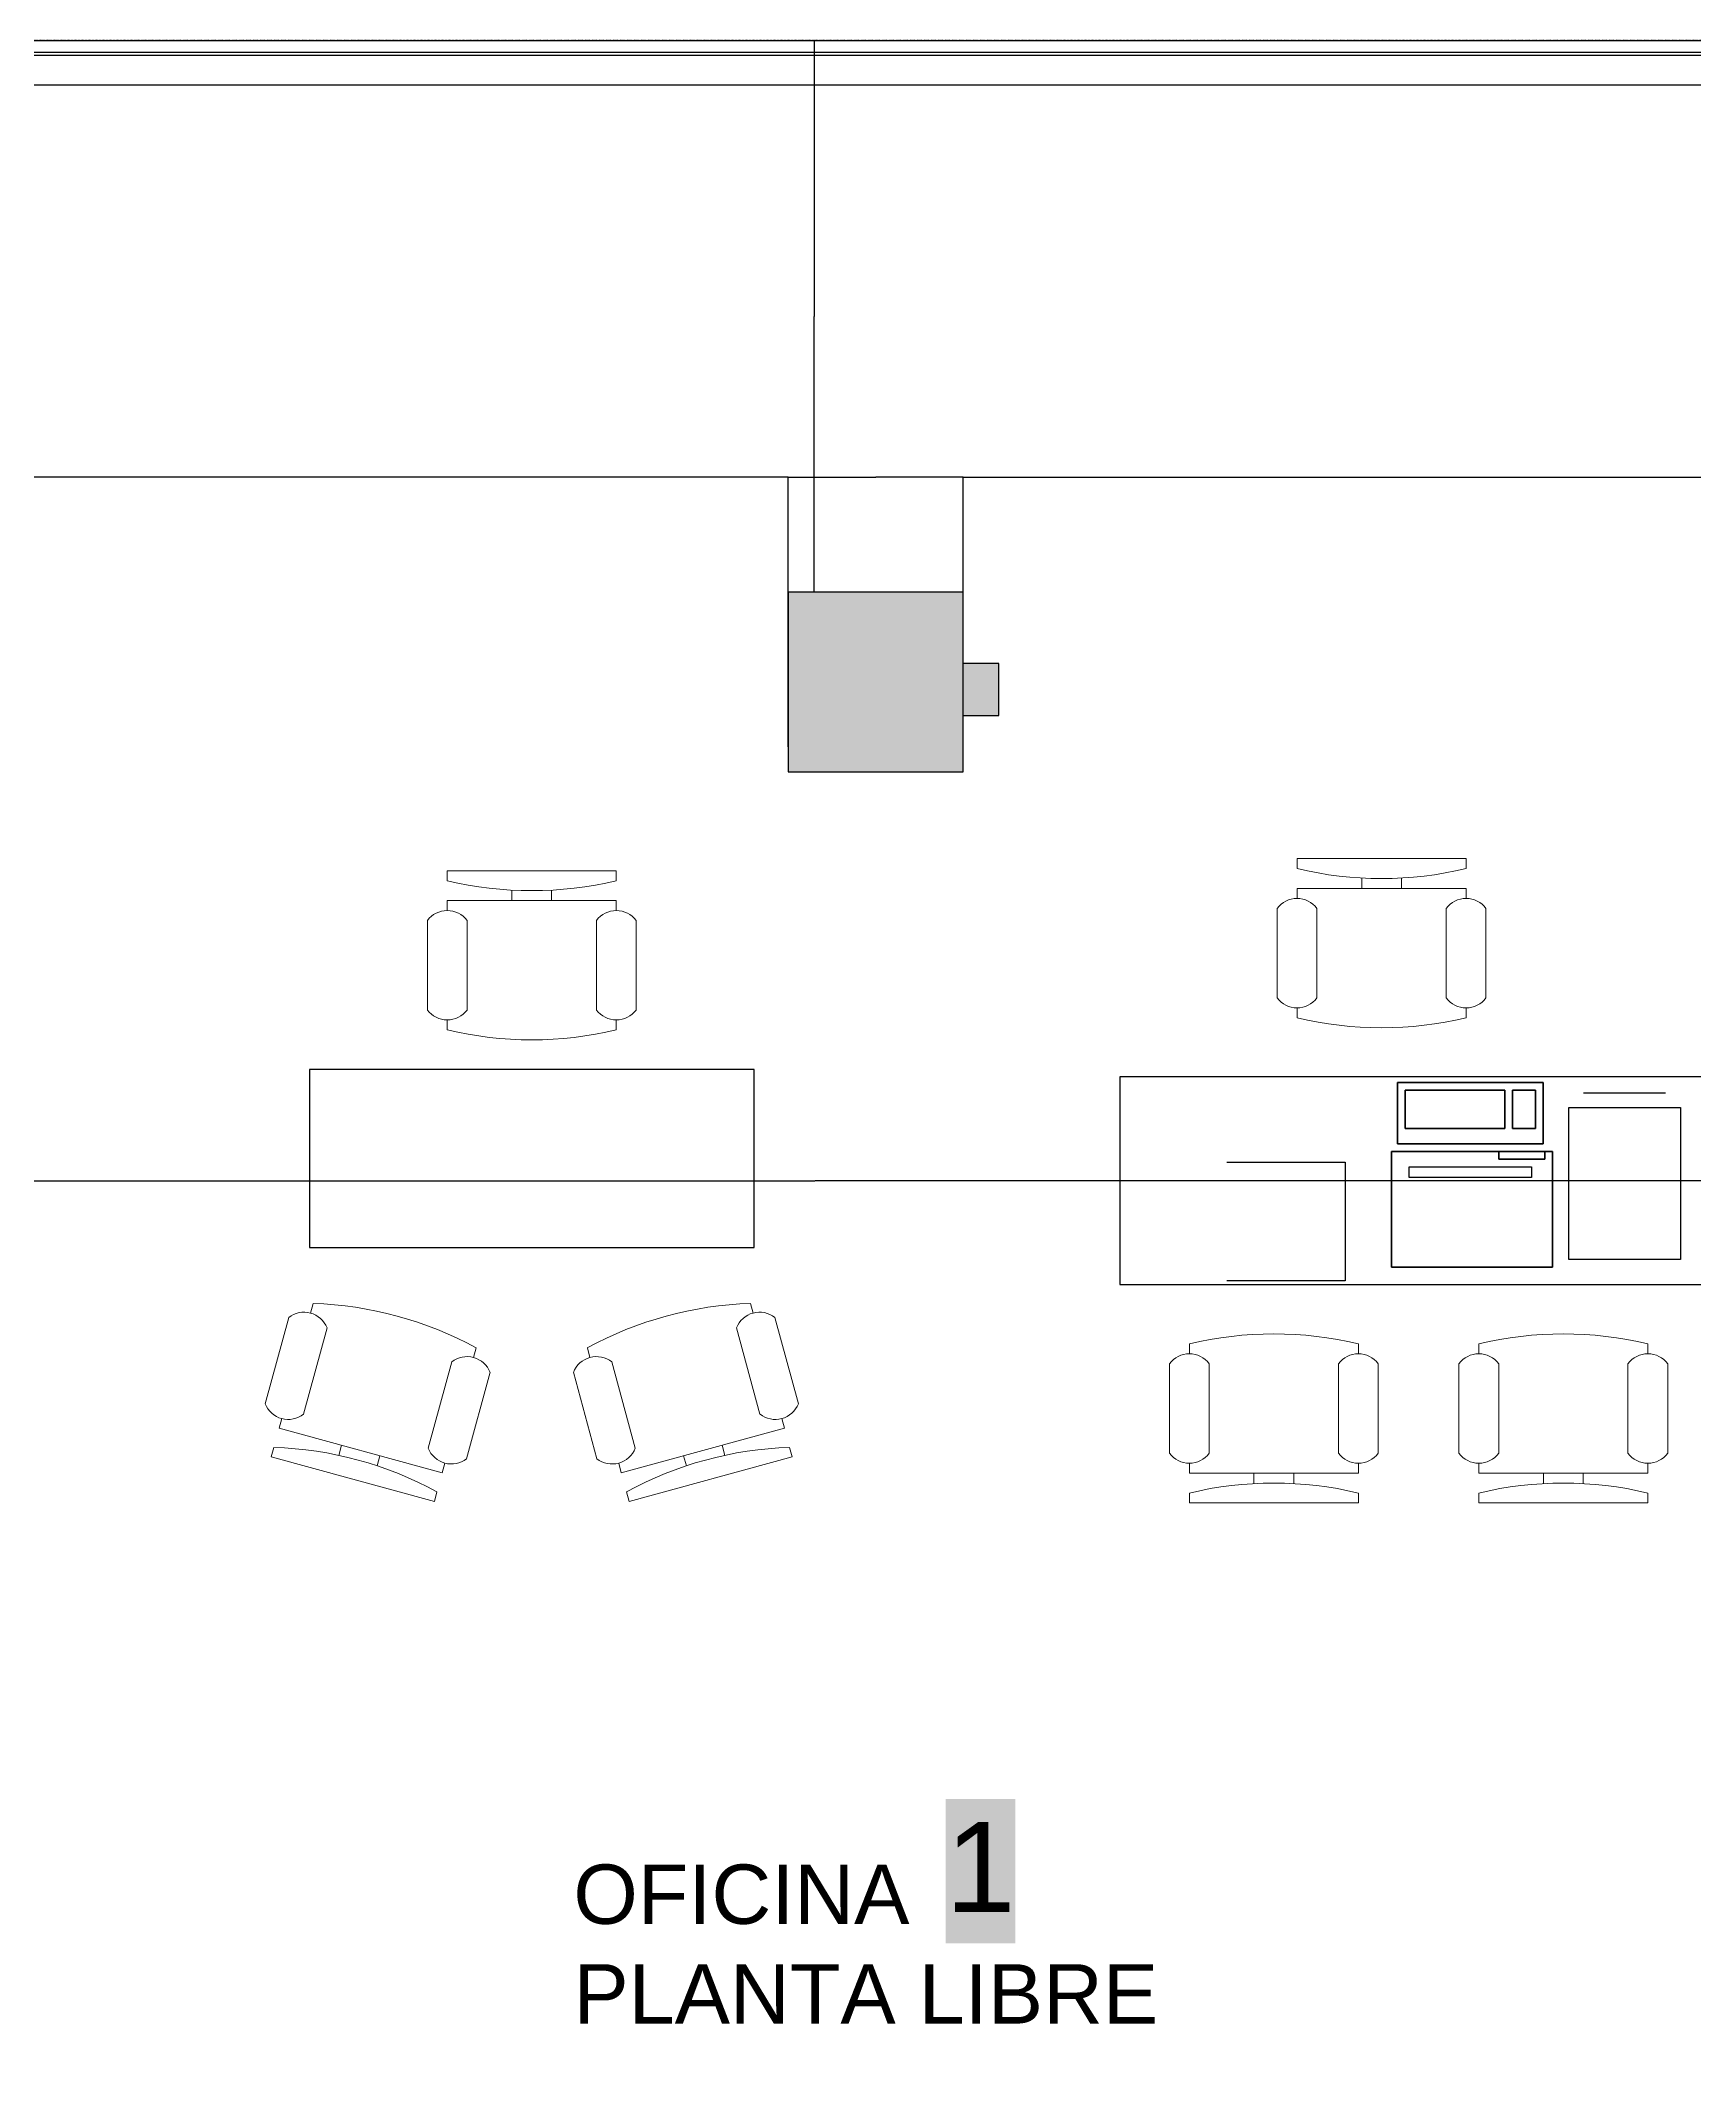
# Model space of a CAD drawing. Header units: millimetres. Extents: x -327709 to -233612, y 250954 to 312605.
# Drawn here: x -250535 to -244956, y 294013 to 300833 of the extents above; entities that cross this region are included whole.
import ezdxf

# ---------------------------------------------------------------- set-up
doc = ezdxf.new("R2010")
doc.units = ezdxf.units.MM
doc.header["$PDMODE"] = 35
doc.linetypes.add('Dash Style-1', pattern=[4.724409, 1.889764, -2.834646])
for name, color, linetype, lineweight in [('0.15', 41, 'Continuous', 15), ('acotacion', 2, 'Continuous', 5), ('p1', 7, 'Continuous', 18), ('P4', 7, 'Continuous', 18), ('SUPERFICIES', 7, 'Dash Style-1', 5)]:
    doc.layers.add(name, color=color, linetype=linetype, lineweight=lineweight)
doc.styles.add('ARIAL', font='arial.ttf', dxfattribs={"height": 0.8})
doc.styles.add('Arial (bold)', font='arialbd.ttf')
doc.styles.add('Arial Narrow', font='ARIALN.TTF')
doc.styles.add('Arial Unicode MS', font='ARIALUNI.TTF')
doc.dimstyles.new('carlos', dxfattribs={"dimtxt": 0.067432, "dimasz": 0.00186, "dimexe": 1.7e-05, "dimexo": 1.25e-05, "dimgap": 0, "dimtad": 0, "dimdec": 3, "dimtxsty": 'Arial (bold)', "dimblk": 'VW_SLASH-1', "dimblk1": 'VW_SLASH-1', "dimblk2": 'VW_SLASH-1', "dimcen": 0, "dimazin": 0, "dimtfac": 1, "dimtdec": 3, "dimtix": 1, "dimtmove": 0, "dimatfit": 0, "dimldrblk": 'VW_SLASH-1', "dimfxl": 1, "dimfrac": 2, "dimtolj": 1, "dimarcsym": 0})
doc.dimstyles.new('Copy of carlos 1', dxfattribs={"dimtxt": 0.067432, "dimasz": 0.18, "dimexe": 1.2e-05, "dimexo": 5.6e-05, "dimgap": 0, "dimtad": 0, "dimdec": 3, "dimtxsty": 'Arial (bold)', "dimblk": 'VW_SLASH', "dimblk1": 'VW_SLASH', "dimblk2": 'VW_SLASH', "dimcen": 0, "dimdle": 1.08e-05, "dimazin": 0, "dimtfac": 1, "dimtdec": 3, "dimtix": 1, "dimtmove": 0, "dimatfit": 0, "dimldrblk": 'VW_SLASH', "dimfxl": 1, "dimfrac": 2, "dimtolj": 1, "dimarcsym": 0})

# ---------------------------------------------------------------- blocks, each defined once
blk = doc.blocks.new('Group-93-1')
at = {"color": 7, "linetype": 'Continuous', "lineweight": 9}
for p, q in [((-0.285, 0), (-0.285, -0.0335)), ((-0.285, 0), (0.285, 0)), ((0.285, 0), (0.285, -0.0335)), ((-0.0671, -0.1006), (-0.0671, -0.0649)), ((0.0671, -0.0656), (0.0671, -0.1006)), ((-0.285, -0.1006), (-0.285, -0.1341)), ((-0.285, -0.1006), (0.285, -0.1006)), ((0.285, -0.1006), (0.285, -0.1341)), ((-0.352, -0.1676), (-0.352, -0.4694)), ((-0.2179, -0.4694), (-0.2179, -0.1676)), ((0.2179, -0.1676), (0.2179, -0.4694)), ((0.352, -0.4694), (0.352, -0.1676)), ((-0.285, -0.5029), (-0.285, -0.5364)), ((0.285, -0.5029), (0.285, -0.5364))]:
    blk.add_line(p, q, dxfattribs=at)
for centre, radius, start, end in [((0, 1.1609), 1.228, 256.5803, 283.4197), ((-0.285, -0.2179), 0.0838, 36.8699, 143.1301), ((0.285, -0.2179), 0.0838, 36.8699, 143.1301), ((-0.285, -0.4191), 0.0838, 216.8699, 323.1301), ((0.285, -0.4191), 0.0838, 216.8699, 323.1301), ((0, 0.658), 1.228, 256.5803, 283.4197)]:
    blk.add_arc(centre, radius, start, end, dxfattribs=at)
blk = doc.blocks.new('Chair - Desk_Sc1')
at = {"color": 7}
blk.add_blockref('Group-93-1', (0, 0), dxfattribs=at)
blk = doc.blocks.new('VW_SLASH-1')
at = {"layer": 'p1', "color": 0, "linetype": 'ByBlock', "lineweight": -2}
blk.add_line((0, 0), (-1, 0), dxfattribs=at)
at = {"layer": 'p1', "color": 0, "linetype": 'Continuous', "lineweight": 20}
blk.add_lwpolyline([(1, 1), (-1, -1)], dxfattribs=at)
blk = doc.blocks.new('*D468')
at = {"layer": 'Defpoints', "color": 0, "linetype": 'Continuous', "transparency": 16777216}
for p in [(-255782.4, 298372.2), (-255782.4, 296988.4), (-240063, 296541.9)]:
    blk.add_point(p, dxfattribs=at)
at = {"layer": 'P4', "color": 0, "linetype": 'Continuous', "lineweight": -2, "transparency": 16777216}
for p, q in [((-255782.4, 298372.2), (-255782.4, 296988.4)), ((-255782.4, 296988.4), (-247922.9, 296988.4)), ((-240063, 296988.4), (-247922.5, 296988.4)), ((-240063, 296541.9), (-240063, 296988.4))]:
    blk.add_line(p, q, dxfattribs=at)
at = {"layer": 'P4', "color": 0, "linetype": 'Continuous', "lineweight": -2, "transparency": 16777216, "xscale": 0.0018603515625, "yscale": 0.0018603515625, "zscale": 0.0018603515625, "rotation": 180}
blk.add_blockref('VW_SLASH-1', (-255782.4, 296988.4), dxfattribs=at)
at = {"layer": 'P4', "color": 0, "linetype": 'Continuous', "lineweight": -2, "transparency": 16777216, "xscale": 0.0018603515625, "yscale": 0.0018603515625, "zscale": 0.0018603515625}
blk.add_blockref('VW_SLASH-1', (-240063, 296988.4), dxfattribs=at)
at = {"layer": 'P4', "color": 0, "linetype": 'Continuous', "lineweight": -2, "transparency": 16777216, "insert": (-247922.7, 296988.4), "char_height": 0.0607, "attachment_point": 5, "style": 'Arial (bold)'}
blk.add_mtext('\\A1;47158,006', dxfattribs=at)
blk = doc.blocks.new('VW_SLASH')
at = {"layer": 'p1', "color": 0, "linetype": 'ByBlock', "lineweight": -2}
blk.add_line((0, 0), (-1, 0), dxfattribs=at)
at = {"layer": 'p1', "color": 0, "linetype": 'Continuous', "lineweight": 20}
blk.add_lwpolyline([(0, 0), (0, 0)], dxfattribs=at)
blk = doc.blocks.new('*D477')
at = {"layer": 'acotacion', "color": 0, "lineweight": -2, "transparency": 16777216}
for p, q in [((-247926.1, 300832.6), (-247926.1, 300832.6)), ((-247926.1, 300832.4), (-247926.1, 299902.5)), ((-247926.1, 298972.5), (-247926.1, 299902.4)), ((-247926.1, 298972.3), (-247926.1, 298972.3))]:
    blk.add_line(p, q, dxfattribs=at)
at = {"layer": 'Defpoints', "color": 0, "transparency": 16777216}
for p in [(-247926.1, 300832.6), (-247926.1, 300832.6), (-247926.1, 298972.3)]:
    blk.add_point(p, dxfattribs=at)
at = {"layer": 'acotacion', "color": 0, "lineweight": -2, "transparency": 16777216, "xscale": 0.18, "yscale": 0.18, "zscale": 0.18}
for p, rotation in [((-247926.1, 300832.6), 90), ((-247926.1, 298972.3), 270)]:
    blk.add_blockref('VW_SLASH', p, dxfattribs=dict(at, rotation=rotation))
at = {"layer": 'acotacion', "color": 0, "lineweight": -2, "transparency": 16777216, "insert": (-247926.1, 299902.4), "char_height": 0.0682, "attachment_point": 5, "style": 'Arial Narrow'}
blk.add_mtext('\\A1;5580,95', dxfattribs=at)
blk = doc.blocks.new('*D485')
at = {"layer": 'acotacion', "color": 0, "lineweight": -2, "transparency": 16777216}
for p, q in [((-255409.3, 298496.8), (-255409.3, 299359.9)), ((-255409.1, 299359.9), (-251711.4, 299359.9)), ((-248013.2, 299359.9), (-251711, 299359.9)), ((-248013, 298450.9), (-248013, 299359.9))]:
    blk.add_line(p, q, dxfattribs=at)
at = {"layer": 'Defpoints', "color": 0, "transparency": 16777216}
for p in [(-255409.3, 299359.9), (-255409.3, 298496.8), (-248013, 298450.9)]:
    blk.add_point(p, dxfattribs=at)
at = {"layer": 'acotacion', "color": 0, "lineweight": -2, "transparency": 16777216, "xscale": 0.18, "yscale": 0.18, "zscale": 0.18, "rotation": 180}
blk.add_blockref('VW_SLASH', (-255409.3, 299359.9), dxfattribs=at)
at = {"layer": 'acotacion', "color": 0, "lineweight": -2, "transparency": 16777216, "xscale": 0.18, "yscale": 0.18, "zscale": 0.18}
blk.add_blockref('VW_SLASH', (-248013, 299359.9), dxfattribs=at)
at = {"layer": 'acotacion', "color": 0, "lineweight": -2, "transparency": 16777216, "insert": (-251711.2, 299359.9), "char_height": 0.0682, "attachment_point": 5, "style": 'Arial Narrow'}
blk.add_mtext('\\A1;22188,78', dxfattribs=at)
blk = doc.blocks.new('*D486')
at = {"layer": 'acotacion', "color": 0, "lineweight": -2, "transparency": 16777216}
for p, q in [((-248013, 298450.9), (-248013, 299359.9)), ((-248012.9, 299359.9), (-247718.1, 299359.9)), ((-247423.1, 299359.9), (-247717.8, 299359.9)), ((-247422.9, 298462.2), (-247422.9, 299359.9))]:
    blk.add_line(p, q, dxfattribs=at)
at = {"layer": 'Defpoints', "color": 0, "transparency": 16777216}
for p in [(-248013, 299359.9), (-248013, 298450.9), (-247422.9, 298462.2)]:
    blk.add_point(p, dxfattribs=at)
at = {"layer": 'acotacion', "color": 0, "lineweight": -2, "transparency": 16777216, "xscale": 0.18, "yscale": 0.18, "zscale": 0.18, "rotation": 180}
blk.add_blockref('VW_SLASH', (-248013, 299359.9), dxfattribs=at)
at = {"layer": 'acotacion', "color": 0, "lineweight": -2, "transparency": 16777216, "xscale": 0.18, "yscale": 0.18, "zscale": 0.18}
blk.add_blockref('VW_SLASH', (-247422.9, 299359.9), dxfattribs=at)
at = {"layer": 'acotacion', "color": 0, "lineweight": -2, "transparency": 16777216, "insert": (-247718, 299359.9), "char_height": 0.0682, "attachment_point": 5, "style": 'Arial Narrow'}
blk.add_mtext('\\A1;1770,3', dxfattribs=at)
blk = doc.blocks.new('*D487')
at = {"layer": 'acotacion', "color": 0, "lineweight": -2, "transparency": 16777216}
for p, q in [((-247422.9, 298462.2), (-247422.9, 299359.9)), ((-247422.8, 299359.9), (-243743.2, 299359.9)), ((-240063.2, 299359.9), (-243742.8, 299359.9)), ((-240063, 298662.2), (-240063, 299359.9))]:
    blk.add_line(p, q, dxfattribs=at)
at = {"layer": 'Defpoints', "color": 0, "transparency": 16777216}
for p in [(-247422.9, 299359.9), (-240063, 298662.2), (-247422.9, 298462.2)]:
    blk.add_point(p, dxfattribs=at)
at = {"layer": 'acotacion', "color": 0, "lineweight": -2, "transparency": 16777216, "xscale": 0.18, "yscale": 0.18, "zscale": 0.18, "rotation": 180}
blk.add_blockref('VW_SLASH', (-247422.9, 299359.9), dxfattribs=at)
at = {"layer": 'acotacion', "color": 0, "lineweight": -2, "transparency": 16777216, "xscale": 0.18, "yscale": 0.18, "zscale": 0.18}
blk.add_blockref('VW_SLASH', (-240063, 299359.9), dxfattribs=at)
at = {"layer": 'acotacion', "color": 0, "lineweight": -2, "transparency": 16777216, "insert": (-243743, 299359.9), "char_height": 0.0682, "attachment_point": 5, "style": 'Arial Narrow'}
blk.add_mtext('\\A1;22079,75', dxfattribs=at)

msp = doc.modelspace()

# ---------------------------------------------------------------- hatches: boundary and pattern name
at = {"layer": 'P4', "linetype": 'Continuous', "lineweight": -2}
msp.add_hatch(color=0, dxfattribs=at).paths.add_polyline_path([(-248013.04129, 298972.27224), (-248013.04129, 298367.16907), (-247422.94068, 298367.16907), (-247422.94068, 298557.20147), (-247302.92021, 298557.20147), (-247302.92021, 298732.23132), (-247422.94068, 298732.23132), (-247422.94068, 298972.27224)])

# ---------------------------------------------------------------- linework, layer by layer
at = {"layer": '0.15', "color": 0, "lineweight": -2}
for points in [[(-255999.40299, 298962.27054), (-255999.40299, 300832.58943), (-240063.02554, 300832.58943)], [(-255949.39446, 298962.27054), (-255949.39446, 300782.58091), (-240063.02554, 300782.58091)], [(-255849.37741, 298962.27054), (-255849.37741, 300682.56385), (-240063.02554, 300682.56385)]]:
    msp.add_lwpolyline(points, dxfattribs=at)
at = {"layer": 'P4', "color": 0, "linetype": 'Continuous', "lineweight": -2}
for p, q in [((-286409.53528, 300832.58943), (-239721.63239, 300832.58943)), ((-286449.54211, 300792.58261), (-239721.63239, 300792.58261)), ((-245957.94183, 297319.88612), (-245466.78124, 297319.88612)), ((-245466.78124, 297319.88612), (-245957.94183, 297319.88612)), ((-245957.94183, 297113.08166), (-245957.94183, 297319.88612)), ((-245957.94183, 297319.88612), (-245957.94183, 297113.08166)), ((-245932.09127, 297164.78278), (-245932.09127, 297294.03557)), ((-245932.09127, 297294.03557), (-245932.09127, 297164.78278)), ((-245596.03402, 297294.03557), (-245596.03402, 297164.78278)), ((-245596.03402, 297164.78278), (-245596.03402, 297294.03557)), ((-245570.18347, 297164.78278), (-245570.18347, 297294.03557)), ((-245570.18347, 297294.03557), (-245570.18347, 297164.78278)), ((-245492.63179, 297294.03557), (-245492.63179, 297164.78278)), ((-245492.63179, 297164.78278), (-245492.63179, 297294.03557)), ((-245466.78124, 297319.88612), (-245466.78124, 297113.08166)), ((-245466.78124, 297113.08166), (-245466.78124, 297319.88612)), ((-245330.9084, 297285.17977), (-245054.29874, 297285.17977)), ((-245380.91693, 297235.17125), (-245004.29021, 297235.17125)), ((-245380.91693, 296722.58385), (-245380.91693, 297235.17125)), ((-245004.29021, 297235.17125), (-245004.29021, 296722.58385)), ((-245596.03402, 297164.78278), (-245932.09127, 297164.78278)), ((-245932.09127, 297164.78278), (-245596.03402, 297164.78278)), ((-245492.63179, 297164.78278), (-245570.18347, 297164.78278)), ((-245570.18347, 297164.78278), (-245492.63179, 297164.78278)), ((-245978.1376, 297086.67982), (-245435.27589, 297086.67982)), ((-245435.27589, 297086.67982), (-245978.1376, 297086.67982)), ((-245978.1376, 296697.22887), (-245978.1376, 297086.67982)), ((-245978.1376, 297086.67982), (-245978.1376, 296697.22887)), ((-245466.78124, 297113.08166), (-245957.94183, 297113.08166)), ((-245957.94183, 297113.08166), (-245466.78124, 297113.08166)), ((-245616.22979, 297060.82926), (-245616.22979, 297086.67982)), ((-245616.22979, 297086.67982), (-245616.22979, 297060.82926)), ((-245461.12645, 297086.67982), (-245461.12645, 297060.82926)), ((-245461.12645, 297060.82926), (-245461.12645, 297086.67982)), ((-245435.27589, 297086.67982), (-245435.27589, 296697.22887)), ((-245435.27589, 296697.22887), (-245435.27589, 297086.67982)), ((-246534.34221, 297051.15087), (-246134.274, 297051.15087)), ((-246134.274, 297051.15087), (-246134.274, 296651.08266)), ((-245919.24293, 297035.71711), (-245506.67259, 297035.71711)), ((-245919.24293, 296999.1649), (-245919.24293, 297035.71711)), ((-245461.12645, 297060.82926), (-245616.22979, 297060.82926)), ((-245616.22979, 297060.82926), (-245461.12645, 297060.82926)), ((-245506.67259, 297035.71711), (-245506.67259, 296999.1649)), ((-245506.67259, 296999.1649), (-245919.24293, 296999.1649)), ((-245435.27589, 296697.22887), (-245978.1376, 296697.22887)), ((-245978.1376, 296697.22887), (-245435.27589, 296697.22887)), ((-245004.29021, 296722.58385), (-245380.91693, 296722.58385)), ((-246134.274, 296651.08266), (-246534.34221, 296651.08266))]:
    msp.add_line(p, q, dxfattribs=at)
for points in [[(-248013.04129, 298972.27224), (-248013.04129, 298367.16907), (-247422.94068, 298367.16907), (-247422.94068, 298557.20147), (-247302.92021, 298557.20147), (-247302.92021, 298732.23132), (-247422.94068, 298732.23132), (-247422.94068, 298972.27224)], [(-248127.92497, 297363.51633), (-249628.18077, 297363.51633), (-249628.18077, 296763.41401), (-248127.92497, 296763.41401)], [(-244894.75861, 297338.42288), (-246895.09967, 297338.42288), (-246895.09967, 296638.30351), (-244894.75861, 296638.30351)]]:
    msp.add_lwpolyline(points, close=True, dxfattribs=at)
for points in [[(-245466.78124, 297319.88612), (-245466.78124, 297319.88612), (-245466.78124, 297319.88612), (-245957.94183, 297319.88612)], [(-245957.94183, 297319.88612), (-245957.94183, 297319.88612), (-245957.94183, 297319.88612), (-245957.94183, 297113.08166)], [(-245596.03402, 297294.03557), (-245596.03402, 297294.03557), (-245596.03402, 297294.03557), (-245932.09127, 297294.03557)], [(-245932.09127, 297294.03557), (-245932.09127, 297294.03557), (-245932.09127, 297294.03557), (-245932.09127, 297164.78278)], [(-245596.03402, 297164.78278), (-245596.03402, 297164.78278), (-245596.03402, 297164.78278), (-245596.03402, 297294.03557)], [(-245492.63179, 297294.03557), (-245492.63179, 297294.03557), (-245492.63179, 297294.03557), (-245570.18347, 297294.03557)], [(-245570.18347, 297294.03557), (-245570.18347, 297294.03557), (-245570.18347, 297294.03557), (-245570.18347, 297164.78278)], [(-245492.63179, 297164.78278), (-245492.63179, 297164.78278), (-245492.63179, 297164.78278), (-245492.63179, 297294.03557)], [(-245466.78124, 297113.08166), (-245466.78124, 297113.08166), (-245466.78124, 297113.08166), (-245466.78124, 297319.88612)], [(-245932.09127, 297164.78278), (-245932.09127, 297164.78278), (-245932.09127, 297164.78278), (-245596.03402, 297164.78278)], [(-245570.18347, 297164.78278), (-245570.18347, 297164.78278), (-245570.18347, 297164.78278), (-245492.63179, 297164.78278)], [(-245435.27589, 297086.67982), (-245435.27589, 297086.67982), (-245435.27589, 297086.67982), (-245978.1376, 297086.67982)], [(-245978.1376, 297086.67982), (-245978.1376, 297086.67982), (-245978.1376, 297086.67982), (-245978.1376, 296697.22887)], [(-245957.94183, 297113.08166), (-245957.94183, 297113.08166), (-245957.94183, 297113.08166), (-245466.78124, 297113.08166)], [(-245616.22979, 297086.67982), (-245616.22979, 297086.67982), (-245616.22979, 297086.67982), (-245616.22979, 297060.82926)], [(-245461.12645, 297060.82926), (-245461.12645, 297060.82926), (-245461.12645, 297060.82926), (-245461.12645, 297086.67982)], [(-245435.27589, 296697.22887), (-245435.27589, 296697.22887), (-245435.27589, 296697.22887), (-245435.27589, 297086.67982)], [(-245616.22979, 297060.82926), (-245616.22979, 297060.82926), (-245616.22979, 297060.82926), (-245461.12645, 297060.82926)], [(-245978.1376, 296697.22887), (-245978.1376, 296697.22887), (-245978.1376, 296697.22887), (-245435.27589, 296697.22887)]]:
    msp.add_3dface(points, dxfattribs=at)
at = {"layer": 'SUPERFICIES', "color": 0, "lineweight": -2}
msp.add_line((-239923.00166, 300832.58943), (-286409.53528, 300832.58943), dxfattribs=at)
msp.add_lwpolyline([(-255949.24434, 300832.58943), (-239923.00166, 300832.58943), (-239923.00166, 300105.46546), (-236411.06312, 300105.46546), (-236411.06312, 292935.56431), (-255553.16757, 292935.56431), (-255524.32199, 295251.63787), (-255922.38483, 295666.70864)], close=True, dxfattribs=at)
at = {"layer": 'SUPERFICIES', "color": 0, "linetype": 'Continuous', "lineweight": -2}
msp.add_solid([(-247482.48008, 294417.27726), (-247247.0021, 294417.27726), (-247482.48008, 294904.19361), (-247247.0021, 294904.19361)], dxfattribs=at)

# ---------------------------------------------------------------- block references
at = {"layer": 'P4', "color": 0, "lineweight": -2, "yscale": 1000.17053206043, "zscale": 1000.17053206043}
for p, xscale in [((-248878.05287, 298033.60658), 1000.17053206043), ((-246011.97566, 298074.37324), -1000.17053206043)]:
    msp.add_blockref('Chair - Desk_Sc1', p, dxfattribs=dict(at, xscale=xscale))
for p, xscale, rotation in [((-249481.57224, 295982.37039), -1000.17053206043, 164.7541638202869), ((-248274.53351, 295982.37039), 1000.17053206043, 195.2458361797131), ((-246375.22583, 295902.35315), 1000.17053206043, 180), ((-245399.01303, 295902.35315), 1000.17053206043, 180)]:
    msp.add_blockref('Chair - Desk_Sc1', p, dxfattribs=dict(at, xscale=xscale, rotation=rotation))

# ---------------------------------------------------------------- texts
at = {"layer": 'P4', "color": 0, "lineweight": -2, "insert": (-248737.6548, 294683.54215), "char_height": 200.0341064, "attachment_point": 1, "line_spacing_factor": 1.008048, "style": 'Arial Unicode MS'}
msp.add_mtext('OFICINA \\PPLANTA LIBRE', dxfattribs=at)
at = {"layer": 'SUPERFICIES', "color": 0, "lineweight": -2, "insert": (-247482.48008, 294826.6244), "char_height": 303.495757, "attachment_point": 1, "line_spacing_factor": 0.966482, "style": 'ARIAL'}
msp.add_mtext('{\\C7;\\l1}', dxfattribs=at)

# ---------------------------------------------------------------- dimensions: what is measured, and where the dimension line sits
at = {"layer": 'acotacion', "color": 0, "lineweight": -2}
dim = msp.add_aligned_dim(p1=(-247926.11618, 298972.27224), p2=(-247926.11618, 300832.58943), distance=0, dimstyle='Copy of carlos 1', override={"dimtxt": 0.068167, "dimgap": 0.039688, "dimtih": 1, "dimtoh": 1, "dimdec": 2, "dimlfac": 3, "dimpost": '<>', "dimtxsty": 'Arial Narrow'}, dxfattribs=at)
dim.commit()
dim.dimension.update_dxf_attribs({"geometry": '*D477', "text_midpoint": (-247926.11618, 299902.43084)})
for base, p1, p2, picture, middle in [((-255409.30238, 299359.88651), (-248013.04129, 298450.86012), (-255409.30238, 298496.76681), '*D485', (-251711.17183, 299359.88651)), ((-248013.04129, 299359.88651), (-247422.94068, 298462.18527), (-248013.04129, 298450.86012), '*D486', (-247717.99098, 299359.88651)), ((-247422.94068, 299359.88651), (-240063.02554, 298662.21938), (-247422.94068, 298462.18527), '*D487', (-243742.98311, 299359.88651))]:
    dim = msp.add_linear_dim(base=base, p1=p1, p2=p2, dimstyle='Copy of carlos 1', override={"dimtxt": 0.068167, "dimgap": 0.039688, "dimtih": 1, "dimtoh": 1, "dimdec": 2, "dimlfac": 3, "dimpost": '<>', "dimtxsty": 'Arial Narrow'}, dxfattribs=at)
    dim.commit()
    dim.dimension.update_dxf_attribs({"geometry": picture, "text_midpoint": middle})
at = {"layer": 'P4', "color": 0, "linetype": 'Continuous', "lineweight": -2}
dim = msp.add_linear_dim(base=(-255782.36096, 296988.3632), p1=(-240063.02554, 296541.85785), p2=(-255782.36096, 298372.16993), dimstyle='carlos', override={"dimtxt": 0.060689, "dimgap": 0.039688, "dimtih": 1, "dimtoh": 1, "dimlfac": 3, "dimpost": '<>', "dimtxsty": 'Arial (bold)'}, dxfattribs=at)
dim.commit()
dim.dimension.update_dxf_attribs({"geometry": '*D468', "text_midpoint": (-247922.69325, 296988.3632)})

doc.saveas('drawing.dxf')
